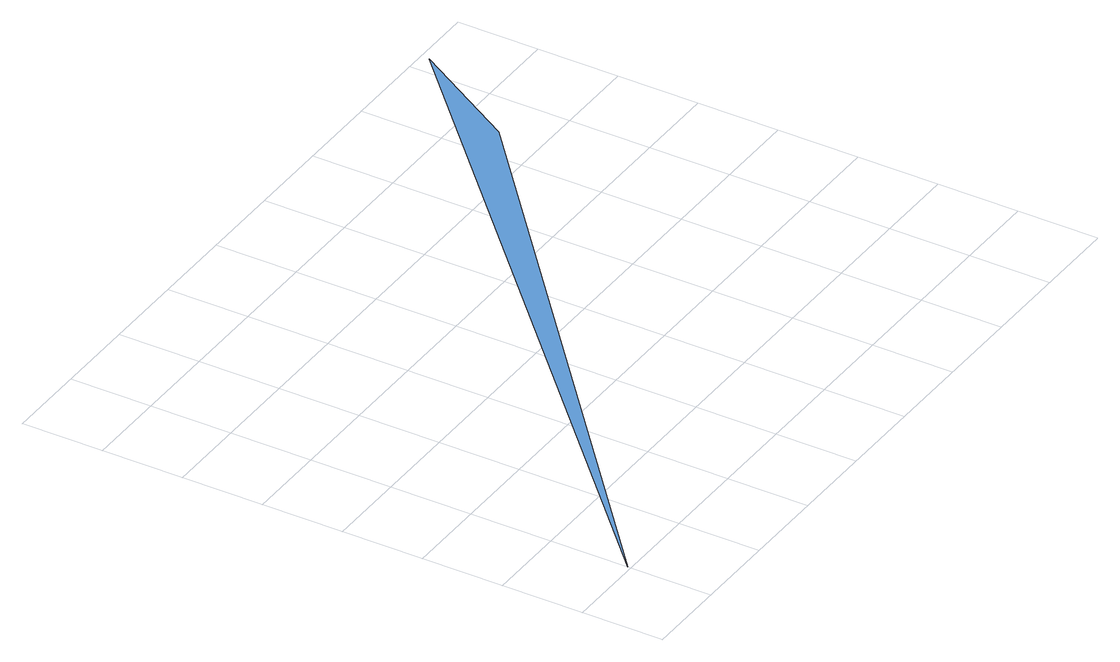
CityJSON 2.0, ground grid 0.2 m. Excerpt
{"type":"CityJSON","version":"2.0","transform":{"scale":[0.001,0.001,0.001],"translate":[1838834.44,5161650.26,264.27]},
"CityObjects":{
"waterbody1":{"type":"WaterBody","attributes":{"class":"unknow","usage":"unknow"},"geometry":[{"type":"MultiSurface","lod":"3","boundaries":[[[0,1,2]]],"semantics":{"surfaces":[{"type":"WaterSurface"}],"values":[0]}}]}
},
"vertices":[
[1,8,7],[1286,1107,7],[1449,1380,7]
]}
